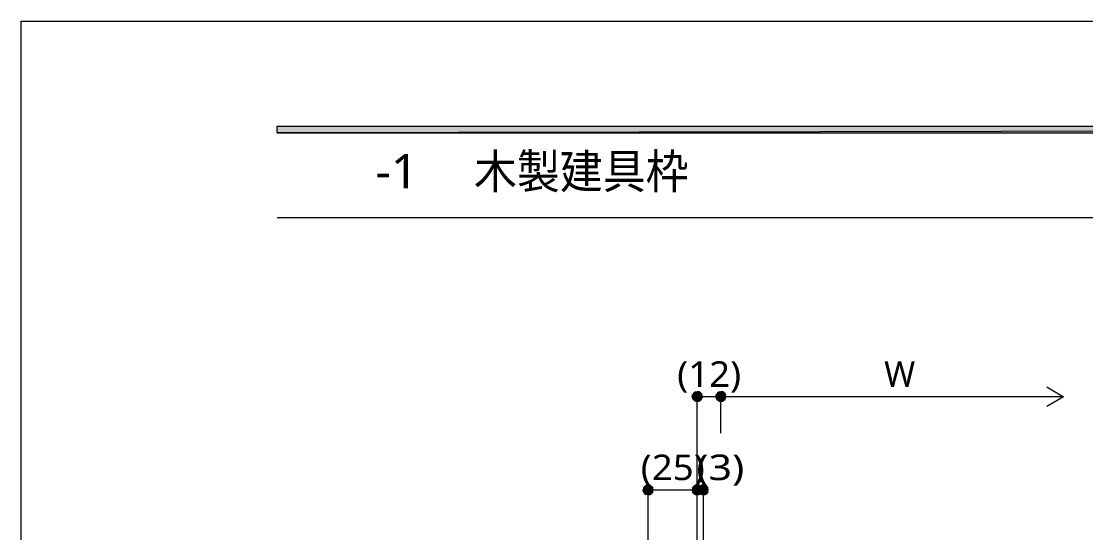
# Model space of a CAD drawing. Header units: millimetres. Extents: x 0 to 420, y 0 to 297.
# Drawn here: x 0.2 to 108.4, y 245 to 297 of the extents above; entities that cross this region are included whole.
import ezdxf
from ezdxf.enums import TextEntityAlignment as Align

# ---------------------------------------------------------------- set-up
doc = ezdxf.new("R2010")
doc.units = ezdxf.units.MM
doc.styles.add('kst32b', font='NotoSansJP-Variable.ttf')

msp = doc.modelspace()

# ---------------------------------------------------------------- hatches: boundary and pattern name
h = msp.add_hatch(color=7)
h.paths.add_polyline_path([(394.17, 285.62), (394.17, 286.32), (26.18, 285.62), (394.17, 285.62)])
h.paths.add_polyline_path([(394.17, 286.32), (26.18, 285.62), (26.18, 286.32), (394.17, 286.32)])
h = msp.add_hatch(color=7)
h.paths.add_polyline_path([(68.52, 259.16), (68.41, 259), (68.88, 258.8), (68.52, 259.16)])
h.paths.add_polyline_path([(68.41, 259), (68.88, 258.8), (68.37, 258.8), (68.41, 259)])
h.paths.add_polyline_path([(68.88, 258.8), (68.37, 258.8), (68.41, 258.61), (68.88, 258.8)])
h = msp.add_hatch(color=7)
h.paths.add_polyline_path([(68.41, 258.61), (68.52, 258.44), (68.88, 258.8), (68.41, 258.61)])
h.paths.add_polyline_path([(68.52, 258.44), (68.88, 258.8), (68.69, 258.34), (68.52, 258.44)])
h.paths.add_polyline_path([(68.88, 258.8), (68.69, 258.34), (68.88, 258.3), (68.88, 258.8)])
h = msp.add_hatch(color=7)
h.paths.add_polyline_path([(69.09, 259.29), (68.88, 259.31), (68.88, 258.8), (69.09, 259.29)])
h.paths.add_polyline_path([(68.88, 259.31), (68.88, 258.8), (68.69, 259.29), (68.88, 259.31)])
h.paths.add_polyline_path([(68.88, 258.8), (68.69, 259.29), (68.52, 259.16), (68.88, 258.8)])
h = msp.add_hatch(color=7)
h.paths.add_polyline_path([(69.41, 258.8), (69.36, 259), (68.88, 258.8), (69.41, 258.8)])
h.paths.add_polyline_path([(69.36, 259), (68.88, 258.8), (69.26, 259.16), (69.36, 259)])
h.paths.add_polyline_path([(68.88, 258.8), (69.26, 259.16), (69.09, 259.29), (68.88, 258.8)])
h = msp.add_hatch(color=7)
h.paths.add_polyline_path([(68.88, 258.3), (69.09, 258.34), (68.88, 258.8), (68.88, 258.3)])
h.paths.add_polyline_path([(69.09, 258.34), (68.88, 258.8), (69.26, 258.44), (69.09, 258.34)])
h.paths.add_polyline_path([(68.88, 258.8), (69.26, 258.44), (69.36, 258.61), (68.88, 258.8)])
for points in [[(69.36, 258.61), (69.41, 258.8), (68.88, 258.8), (69.36, 258.61)], [(71.76, 258.61), (71.8, 258.8), (71.29, 258.8), (71.76, 258.61)], [(64.09, 249.79), (63.88, 249.83), (63.88, 249.32), (64.09, 249.79)], [(68.69, 248.86), (68.88, 248.81), (68.88, 249.32), (68.69, 248.86)], [(69.68, 249.79), (69.49, 249.83), (69.49, 249.32), (69.68, 249.79)]]:
    msp.add_hatch(color=7).paths.add_polyline_path(points)
h = msp.add_hatch(color=7)
h.paths.add_polyline_path([(70.93, 259.16), (70.8, 259), (71.29, 258.8), (70.93, 259.16)])
h.paths.add_polyline_path([(70.8, 259), (71.29, 258.8), (70.78, 258.8), (70.8, 259)])
h.paths.add_polyline_path([(71.29, 258.8), (70.78, 258.8), (70.8, 258.61), (71.29, 258.8)])
h = msp.add_hatch(color=7)
h.paths.add_polyline_path([(70.8, 258.61), (70.93, 258.44), (71.29, 258.8), (70.8, 258.61)])
h.paths.add_polyline_path([(70.93, 258.44), (71.29, 258.8), (71.1, 258.34), (70.93, 258.44)])
h.paths.add_polyline_path([(71.29, 258.8), (71.1, 258.34), (71.29, 258.3), (71.29, 258.8)])
h = msp.add_hatch(color=7)
h.paths.add_polyline_path([(71.48, 259.29), (71.29, 259.31), (71.29, 258.8), (71.48, 259.29)])
h.paths.add_polyline_path([(71.29, 259.31), (71.29, 258.8), (71.1, 259.29), (71.29, 259.31)])
h.paths.add_polyline_path([(71.29, 258.8), (71.1, 259.29), (70.93, 259.16), (71.29, 258.8)])
h = msp.add_hatch(color=7)
h.paths.add_polyline_path([(71.8, 258.8), (71.76, 259), (71.29, 258.8), (71.8, 258.8)])
h.paths.add_polyline_path([(71.76, 259), (71.29, 258.8), (71.65, 259.16), (71.76, 259)])
h.paths.add_polyline_path([(71.29, 258.8), (71.65, 259.16), (71.48, 259.29), (71.29, 258.8)])
h = msp.add_hatch(color=7)
h.paths.add_polyline_path([(71.29, 258.3), (71.48, 258.34), (71.29, 258.8), (71.29, 258.3)])
h.paths.add_polyline_path([(71.48, 258.34), (71.29, 258.8), (71.65, 258.44), (71.48, 258.34)])
h.paths.add_polyline_path([(71.29, 258.8), (71.65, 258.44), (71.76, 258.61), (71.29, 258.8)])
h = msp.add_hatch(color=7)
h.paths.add_polyline_path([(63.42, 249.51), (63.37, 249.32), (63.88, 249.32), (63.42, 249.51)])
h.paths.add_polyline_path([(63.37, 249.32), (63.88, 249.32), (63.42, 249.13), (63.37, 249.32)])
h.paths.add_polyline_path([(63.88, 249.32), (63.42, 249.13), (63.52, 248.96), (63.88, 249.32)])
h = msp.add_hatch(color=7)
h.paths.add_polyline_path([(63.88, 249.83), (63.69, 249.79), (63.88, 249.32), (63.88, 249.83)])
h.paths.add_polyline_path([(63.69, 249.79), (63.88, 249.32), (63.52, 249.68), (63.69, 249.79)])
h.paths.add_polyline_path([(63.88, 249.32), (63.52, 249.68), (63.42, 249.51), (63.88, 249.32)])
h = msp.add_hatch(color=7)
h.paths.add_polyline_path([(63.52, 248.96), (63.69, 248.86), (63.88, 249.32), (63.52, 248.96)])
h.paths.add_polyline_path([(63.69, 248.86), (63.88, 249.32), (63.88, 248.81), (63.69, 248.86)])
h.paths.add_polyline_path([(63.88, 249.32), (63.88, 248.81), (64.09, 248.86), (63.88, 249.32)])
h = msp.add_hatch(color=7)
h.paths.add_polyline_path([(64.39, 249.32), (64.37, 249.51), (63.88, 249.32), (64.39, 249.32)])
h.paths.add_polyline_path([(64.37, 249.51), (63.88, 249.32), (64.24, 249.68), (64.37, 249.51)])
h.paths.add_polyline_path([(63.88, 249.32), (64.24, 249.68), (64.09, 249.79), (63.88, 249.32)])
h = msp.add_hatch(color=7)
h.paths.add_polyline_path([(64.09, 248.86), (64.24, 248.96), (63.88, 249.32), (64.09, 248.86)])
h.paths.add_polyline_path([(64.24, 248.96), (63.88, 249.32), (64.37, 249.13), (64.24, 248.96)])
h.paths.add_polyline_path([(63.88, 249.32), (64.37, 249.13), (64.39, 249.32), (63.88, 249.32)])
h = msp.add_hatch(color=7)
h.paths.add_polyline_path([(68.69, 249.79), (68.52, 249.68), (68.88, 249.32), (68.69, 249.79)])
h.paths.add_polyline_path([(68.52, 249.68), (68.88, 249.32), (68.41, 249.51), (68.52, 249.68)])
h.paths.add_polyline_path([(68.88, 249.32), (68.41, 249.51), (68.37, 249.32), (68.88, 249.32)])
h = msp.add_hatch(color=7)
h.paths.add_polyline_path([(68.37, 249.32), (68.41, 249.13), (68.88, 249.32), (68.37, 249.32)])
h.paths.add_polyline_path([(68.41, 249.13), (68.88, 249.32), (68.52, 248.96), (68.41, 249.13)])
h.paths.add_polyline_path([(68.88, 249.32), (68.52, 248.96), (68.69, 248.86), (68.88, 249.32)])
h = msp.add_hatch(color=7)
h.paths.add_polyline_path([(69.26, 249.68), (69.09, 249.79), (68.88, 249.32), (69.26, 249.68)])
h.paths.add_polyline_path([(69.09, 249.79), (68.88, 249.32), (68.88, 249.83), (69.09, 249.79)])
h.paths.add_polyline_path([(68.88, 249.32), (68.88, 249.83), (68.69, 249.79), (68.88, 249.32)])
h = msp.add_hatch(color=7)
h.paths.add_polyline_path([(69.36, 249.13), (69.41, 249.32), (68.88, 249.32), (69.36, 249.13)])
h.paths.add_polyline_path([(69.41, 249.32), (68.88, 249.32), (69.36, 249.51), (69.41, 249.32)])
h.paths.add_polyline_path([(68.88, 249.32), (69.36, 249.51), (69.26, 249.68), (68.88, 249.32)])
h = msp.add_hatch(color=7)
h.paths.add_polyline_path([(68.88, 248.81), (69.09, 248.86), (68.88, 249.32), (68.88, 248.81)])
h.paths.add_polyline_path([(69.09, 248.86), (68.88, 249.32), (69.26, 248.96), (69.09, 248.86)])
h.paths.add_polyline_path([(68.88, 249.32), (69.26, 248.96), (69.36, 249.13), (68.88, 249.32)])
h = msp.add_hatch(color=7)
h.paths.add_polyline_path([(69, 249.51), (68.98, 249.32), (69.49, 249.32), (69, 249.51)])
h.paths.add_polyline_path([(68.98, 249.32), (69.49, 249.32), (69, 249.13), (68.98, 249.32)])
h.paths.add_polyline_path([(69.49, 249.32), (69, 249.13), (69.13, 248.96), (69.49, 249.32)])
h = msp.add_hatch(color=7)
h.paths.add_polyline_path([(69.49, 249.83), (69.3, 249.79), (69.49, 249.32), (69.49, 249.83)])
h.paths.add_polyline_path([(69.3, 249.79), (69.49, 249.32), (69.13, 249.68), (69.3, 249.79)])
h.paths.add_polyline_path([(69.49, 249.32), (69.13, 249.68), (69, 249.51), (69.49, 249.32)])
h = msp.add_hatch(color=7)
h.paths.add_polyline_path([(69.13, 248.96), (69.3, 248.86), (69.49, 249.32), (69.13, 248.96)])
h.paths.add_polyline_path([(69.3, 248.86), (69.49, 249.32), (69.49, 248.81), (69.3, 248.86)])
h.paths.add_polyline_path([(69.49, 249.32), (69.49, 248.81), (69.68, 248.86), (69.49, 249.32)])
h = msp.add_hatch(color=7)
h.paths.add_polyline_path([(70, 249.32), (69.96, 249.51), (69.49, 249.32), (70, 249.32)])
h.paths.add_polyline_path([(69.96, 249.51), (69.49, 249.32), (69.85, 249.68), (69.96, 249.51)])
h.paths.add_polyline_path([(69.49, 249.32), (69.85, 249.68), (69.68, 249.79), (69.49, 249.32)])
h = msp.add_hatch(color=7)
h.paths.add_polyline_path([(69.68, 248.86), (69.85, 248.96), (69.49, 249.32), (69.68, 248.86)])
h.paths.add_polyline_path([(69.85, 248.96), (69.49, 249.32), (69.96, 249.13), (69.85, 248.96)])
h.paths.add_polyline_path([(69.49, 249.32), (69.96, 249.13), (70, 249.32), (69.49, 249.32)])

# ---------------------------------------------------------------- linework, layer by layer
at = {"lineweight": 13}
msp.add_lwpolyline([(0.19, 0), (0.19, 296.97), (420.16, 296.97), (420.16, 0)], close=True, dxfattribs=at)
at = {"lineweight": 0}
for points in [[(394.17, 285.62), (394.17, 286.32), (26.18, 285.62)], [(394.17, 286.32), (26.18, 285.62), (26.18, 286.32)], [(68.41, 259), (68.88, 258.8), (68.37, 258.8)], [(68.88, 258.8), (68.37, 258.8), (68.41, 258.61)], [(68.52, 259.16), (68.41, 259), (68.88, 258.8)], [(68.41, 258.61), (68.52, 258.44), (68.88, 258.8)], [(68.88, 258.8), (68.69, 259.29), (68.52, 259.16)], [(68.52, 258.44), (68.88, 258.8), (68.69, 258.34)], [(68.88, 259.31), (68.88, 258.8), (68.69, 259.29)], [(68.88, 258.8), (68.69, 258.34), (68.88, 258.3)], [(69.09, 259.29), (68.88, 259.31), (68.88, 258.8)], [(68.88, 258.8), (69.26, 259.16), (69.09, 259.29)], [(69.36, 259), (68.88, 258.8), (69.26, 259.16)], [(69.41, 258.8), (69.36, 259), (68.88, 258.8)], [(68.88, 258.3), (69.09, 258.34), (68.88, 258.8)], [(69.09, 258.34), (68.88, 258.8), (69.26, 258.44)], [(68.88, 258.8), (69.26, 258.44), (69.36, 258.61)], [(69.36, 258.61), (69.41, 258.8), (68.88, 258.8)], [(70.8, 259), (71.29, 258.8), (70.78, 258.8)], [(71.29, 258.8), (70.78, 258.8), (70.8, 258.61)], [(70.93, 259.16), (70.8, 259), (71.29, 258.8)], [(70.8, 258.61), (70.93, 258.44), (71.29, 258.8)], [(71.29, 258.8), (71.1, 259.29), (70.93, 259.16)], [(70.93, 258.44), (71.29, 258.8), (71.1, 258.34)], [(71.29, 259.31), (71.29, 258.8), (71.1, 259.29)], [(71.29, 258.8), (71.1, 258.34), (71.29, 258.3)], [(71.48, 259.29), (71.29, 259.31), (71.29, 258.8)], [(71.29, 258.8), (71.65, 259.16), (71.48, 259.29)], [(71.76, 259), (71.29, 258.8), (71.65, 259.16)], [(71.8, 258.8), (71.76, 259), (71.29, 258.8)], [(71.29, 258.3), (71.48, 258.34), (71.29, 258.8)], [(71.48, 258.34), (71.29, 258.8), (71.65, 258.44)], [(71.29, 258.8), (71.65, 258.44), (71.76, 258.61)], [(71.76, 258.61), (71.8, 258.8), (71.29, 258.8)], [(63.42, 249.51), (63.37, 249.32), (63.88, 249.32)], [(63.37, 249.32), (63.88, 249.32), (63.42, 249.13)], [(63.88, 249.32), (63.52, 249.68), (63.42, 249.51)], [(63.88, 249.32), (63.42, 249.13), (63.52, 248.96)], [(63.69, 249.79), (63.88, 249.32), (63.52, 249.68)], [(63.52, 248.96), (63.69, 248.86), (63.88, 249.32)], [(63.88, 249.83), (63.69, 249.79), (63.88, 249.32)], [(63.69, 248.86), (63.88, 249.32), (63.88, 248.81)], [(64.09, 249.79), (63.88, 249.83), (63.88, 249.32)], [(63.88, 249.32), (64.24, 249.68), (64.09, 249.79)], [(64.37, 249.51), (63.88, 249.32), (64.24, 249.68)], [(64.39, 249.32), (64.37, 249.51), (63.88, 249.32)], [(63.88, 249.32), (63.88, 248.81), (64.09, 248.86)], [(64.09, 248.86), (64.24, 248.96), (63.88, 249.32)], [(64.24, 248.96), (63.88, 249.32), (64.37, 249.13)], [(63.88, 249.32), (64.37, 249.13), (64.39, 249.32)], [(68.88, 249.32), (68.41, 249.51), (68.37, 249.32)], [(68.37, 249.32), (68.41, 249.13), (68.88, 249.32)], [(68.52, 249.68), (68.88, 249.32), (68.41, 249.51)], [(68.41, 249.13), (68.88, 249.32), (68.52, 248.96)], [(68.69, 249.79), (68.52, 249.68), (68.88, 249.32)], [(68.88, 249.32), (68.52, 248.96), (68.69, 248.86)], [(68.88, 249.32), (68.88, 249.83), (68.69, 249.79)], [(68.69, 248.86), (68.88, 248.81), (68.88, 249.32)], [(69.09, 249.79), (68.88, 249.32), (68.88, 249.83)], [(69.26, 249.68), (69.09, 249.79), (68.88, 249.32)], [(68.88, 249.32), (69.36, 249.51), (69.26, 249.68)], [(69.41, 249.32), (68.88, 249.32), (69.36, 249.51)], [(68.88, 248.81), (69.09, 248.86), (68.88, 249.32)], [(69.09, 248.86), (68.88, 249.32), (69.26, 248.96)], [(68.88, 249.32), (69.26, 248.96), (69.36, 249.13)], [(69.36, 249.13), (69.41, 249.32), (68.88, 249.32)], [(69, 249.51), (68.98, 249.32), (69.49, 249.32)], [(68.98, 249.32), (69.49, 249.32), (69, 249.13)], [(69.49, 249.32), (69.13, 249.68), (69, 249.51)], [(69.49, 249.32), (69, 249.13), (69.13, 248.96)], [(69.3, 249.79), (69.49, 249.32), (69.13, 249.68)], [(69.13, 248.96), (69.3, 248.86), (69.49, 249.32)], [(69.49, 249.83), (69.3, 249.79), (69.49, 249.32)], [(69.3, 248.86), (69.49, 249.32), (69.49, 248.81)], [(69.68, 249.79), (69.49, 249.83), (69.49, 249.32)], [(69.49, 249.32), (69.85, 249.68), (69.68, 249.79)], [(69.96, 249.51), (69.49, 249.32), (69.85, 249.68)], [(70, 249.32), (69.96, 249.51), (69.49, 249.32)], [(69.49, 249.32), (69.49, 248.81), (69.68, 248.86)], [(69.68, 248.86), (69.85, 248.96), (69.49, 249.32)], [(69.85, 248.96), (69.49, 249.32), (69.96, 249.13)], [(69.49, 249.32), (69.96, 249.13), (70, 249.32)]]:
    msp.add_lwpolyline(points, close=True, dxfattribs=at)
at = {"lineweight": 13}
for points in [[(394.17, 276.99), (26.18, 276.99)], [(104.39, 259.8), (106.11, 258.8), (104.39, 257.81)], [(68.88, 237.74), (68.88, 258.8)], [(71.29, 255.08), (71.29, 258.8), (68.88, 258.8)], [(106.11, 258.8), (71.29, 258.8)], [(63.88, 249.32), (68.88, 249.32), (69.49, 249.32), (69.49, 237.74)], [(63.88, 232.35), (63.88, 249.32)]]:
    msp.add_lwpolyline(points, dxfattribs=at)

# ---------------------------------------------------------------- texts
at = {"style": 'kst32b'}
for s, height, p, p2 in [('-1', 3.491, (36.17, 279.97), (40.54, 279.97)), ('木製建具枠', 3.491, (46.19, 279.97), (68, 279.97)), ('(12)', 2.599, (66.84, 259.8), (73.34, 259.8)), ('(25)', 2.599, (63.14, 250.32), (69.64, 250.32)), ('(3)', 2.599, (68.79, 250.32), (73.66, 250.32))]:
    msp.add_text(s, height=height, dxfattribs=at).set_placement(p, p2, align=Align.FIT)
msp.add_text('W', height=2.6, dxfattribs=at).set_placement((87.88, 259.8))

doc.saveas('drawing.dxf')
